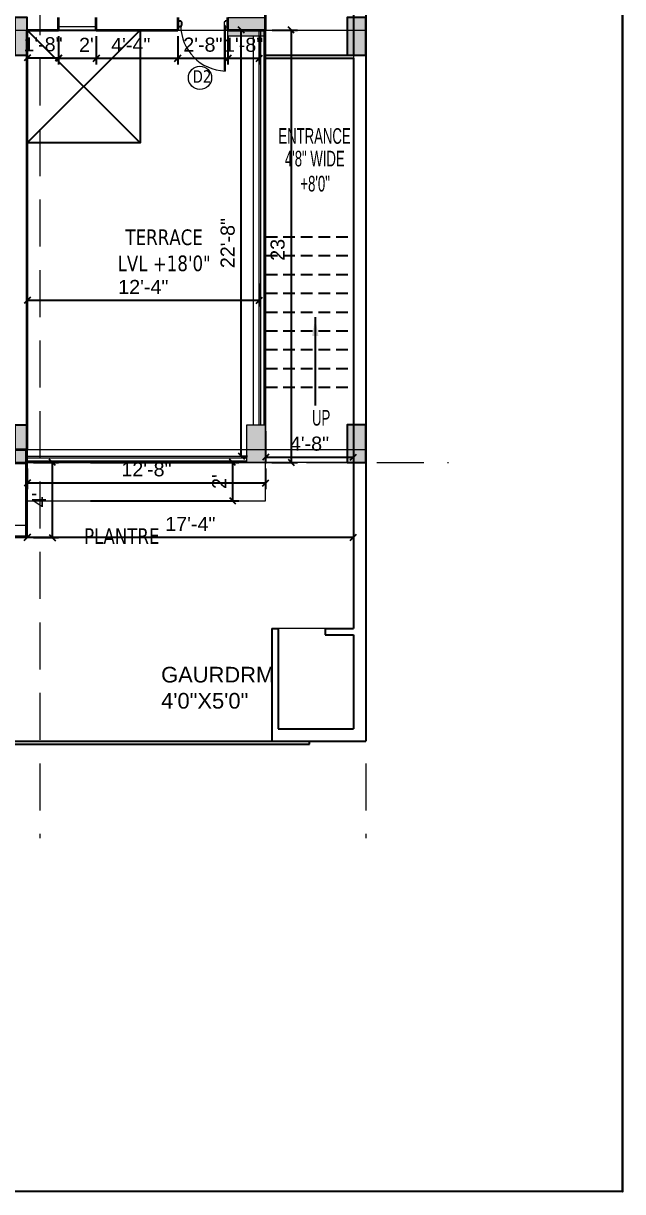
# Model space of a CAD drawing. Header units: inches. Extents: x 127248 to 130601, y 247968 to 250486.
# Drawn here: x 130219 to 130601, y 249098 to 249843 of the extents above; entities that cross this region are included whole.
import ezdxf

# ---------------------------------------------------------------- set-up
doc = ezdxf.new("R2010")
doc.units = ezdxf.units.IN
doc.header["$LTSCALE"] = 10
doc.header["$MEASUREMENT"] = 0
doc.header["$PDMODE"] = 35
doc.linetypes.add('DASHED2', pattern=[0.375, 0.25, -0.125])
doc.layers.get('0').update_dxf_attribs({"linetype": 'CONTINUOUS'})
doc.layers.get('Defpoints').update_dxf_attribs({"linetype": 'CONTINUOUS'})
for name, color, linetype, lineweight in [('beam', 1, 'CONTINUOUS', 20), ('FACE LINE', 254, 'CONTINUOUS', 15), ('FORMATE LINE', 78, 'CONTINUOUS', 70), ('Frame', 35, 'CONTINUOUS', 25), ('l. trees plan', 94, 'CONTINUOUS', 18), ('TEXT', 254, 'CONTINUOUS', 25), ('WALL HATCH', 250, 'CONTINUOUS', 35)]:
    doc.layers.add(name, color=color, linetype=linetype, lineweight=lineweight)
for name, color, linetype, lineweight, true_color in [('dimention', 7, 'CONTINUOUS', 9, 0x242424), ('DOOR', 7, 'CONTINUOUS', 15, 0x994d00), ('glass window', 7, 'CONTINUOUS', 20, 0x148aff)]:
    doc.layers.add(name, color=color, linetype=linetype, lineweight=lineweight, true_color=true_color)
doc.layers.add('dimn', color=250, linetype='CONTINUOUS')
doc.layers.add('PRESENT', color=254, linetype='CONTINUOUS')
doc.styles.add('10', font='arial.ttf', dxfattribs={"height": 9})
doc.styles.add('atul', font='arial.ttf', dxfattribs={"height": 3})
doc.styles.add('SANJAY', font='impact.ttf', dxfattribs={"width": 0.9, "height": 18})
doc.dimstyles.new('FOOTING', dxfattribs={"dimscale": 4, "dimtxt": 18, "dimasz": 3, "dimexe": 1, "dimexo": 1, "dimgap": 2, "dimtad": 1, "dimdec": 0, "dimzin": 0, "dimdsep": 46, "dimlunit": 4, "dimtxsty": 'SANJAY', "dimblk": 'ARCHTICK', "dimcen": 0.09, "dimclrd": 8, "dimclre": 8, "dimclrt": 7, "dimaunit": 1, "dimazin": 0, "dimtfac": 1, "dimtdec": 0, "dimtofl": 0, "dimtmove": 0, "dimatfit": 0, "dimfxl": 1, "dimtolj": 1, "dimtzin": 0, "dimlwd": -1, "dimlwe": -1, "dimarcsym": 0})

# ---------------------------------------------------------------- blocks, each defined once
blk = doc.blocks.new('_ArchTick')
at = {"color": 0, "const_width": 0.15}
blk.add_lwpolyline([(-0.5, -0.5), (0.5, 0.5)], dxfattribs=at)
blk = doc.blocks.new('_Oblique')
at = {"color": 0, "linetype": 'ByBlock', "lineweight": -2}
blk.add_line((-0.5, -0.5), (0.5, 0.5), dxfattribs=at)
blk = doc.blocks.new('*D45')
at = {"layer": 'Defpoints', "color": 0, "transparency": 16777216}
for p in [(130349.48, 249839.22), (130357.48, 249839.22), (130353.48, 249567.22)]:
    blk.add_point(p, dxfattribs=at)
at = {"layer": 'dimn', "color": 8, "transparency": 16777216}
for p, q in [((130353.48, 249839.22), (130361.48, 249839.22)), ((130357.48, 249567.22), (130357.48, 249839.22)), ((130357.48, 249567.22), (130361.48, 249567.22))]:
    blk.add_line(p, q, dxfattribs=at)
at = {"layer": 'dimn', "color": 8, "transparency": 16777216, "xscale": 4, "yscale": 4, "zscale": 4}
for p, rotation in [((130357.48, 249839.22), 90), ((130357.48, 249567.22), 270)]:
    blk.add_blockref('_Oblique', p, dxfattribs=dict(at, rotation=rotation))
at = {"layer": 'dimn', "color": 181, "transparency": 16777216, "insert": (130348.88, 249703.22), "char_height": 9, "attachment_point": 5, "rotation": 90, "style": '10'}
blk.add_mtext('\\A1;22\'-8"', dxfattribs=at)
blk = doc.blocks.new('*D66')
at = {"layer": 'Defpoints', "color": 0, "transparency": 16777216}
for p in [(130221.02, 249839.22), (130241.02, 249839.22), (130241.02, 249821.5)]:
    blk.add_point(p, dxfattribs=at)
at = {"layer": 'dimn', "color": 8, "transparency": 16777216}
for p, q in [((130221.02, 249835.22), (130221.02, 249817.5)), ((130241.02, 249835.22), (130241.02, 249817.5)), ((130221.02, 249821.5), (130241.02, 249821.5))]:
    blk.add_line(p, q, dxfattribs=at)
at = {"layer": 'dimn', "color": 8, "transparency": 16777216, "xscale": 4, "yscale": 4, "zscale": 4, "rotation": 180}
blk.add_blockref('_Oblique', (130221.02, 249821.5), dxfattribs=at)
at = {"layer": 'dimn', "color": 8, "transparency": 16777216, "xscale": 4, "yscale": 4, "zscale": 4}
blk.add_blockref('_Oblique', (130241.02, 249821.5), dxfattribs=at)
at = {"layer": 'dimn', "color": 181, "transparency": 16777216, "insert": (130231.02, 249830.09), "char_height": 9, "attachment_point": 5, "style": '10'}
blk.add_mtext('\\A1;1\'-8"', dxfattribs=at)
blk = doc.blocks.new('*D67')
at = {"layer": 'Defpoints', "color": 0, "transparency": 16777216}
for p in [(130241.02, 249839.22), (130265.02, 249839.22), (130265.02, 249821.24)]:
    blk.add_point(p, dxfattribs=at)
at = {"layer": 'dimn', "color": 8, "transparency": 16777216}
for p, q in [((130241.02, 249835.22), (130241.02, 249817.24)), ((130265.02, 249835.22), (130265.02, 249817.24)), ((130241.02, 249821.24), (130265.02, 249821.24))]:
    blk.add_line(p, q, dxfattribs=at)
at = {"layer": 'dimn', "color": 8, "transparency": 16777216, "xscale": 4, "yscale": 4, "zscale": 4, "rotation": 180}
blk.add_blockref('_Oblique', (130241.02, 249821.24), dxfattribs=at)
at = {"layer": 'dimn', "color": 8, "transparency": 16777216, "xscale": 4, "yscale": 4, "zscale": 4}
blk.add_blockref('_Oblique', (130265.02, 249821.24), dxfattribs=at)
at = {"layer": 'dimn', "color": 181, "transparency": 16777216, "insert": (130258.73, 249829.76), "char_height": 9, "attachment_point": 5, "style": '10'}
blk.add_mtext("\\A1;2'", dxfattribs=at)
blk = doc.blocks.new('*D68')
at = {"layer": 'Defpoints', "color": 0, "transparency": 16777216}
for p in [(130265.02, 249839.22), (130317.02, 249839.22), (130317.02, 249821.24)]:
    blk.add_point(p, dxfattribs=at)
at = {"layer": 'dimn', "color": 8, "transparency": 16777216}
for p, q in [((130265.02, 249835.22), (130265.02, 249817.24)), ((130317.02, 249835.22), (130317.02, 249817.24)), ((130265.02, 249821.24), (130317.02, 249821.24))]:
    blk.add_line(p, q, dxfattribs=at)
at = {"layer": 'dimn', "color": 8, "transparency": 16777216, "xscale": 4, "yscale": 4, "zscale": 4, "rotation": 180}
blk.add_blockref('_Oblique', (130265.02, 249821.24), dxfattribs=at)
at = {"layer": 'dimn', "color": 8, "transparency": 16777216, "xscale": 4, "yscale": 4, "zscale": 4}
blk.add_blockref('_Oblique', (130317.02, 249821.24), dxfattribs=at)
at = {"layer": 'dimn', "color": 181, "transparency": 16777216, "insert": (130287.02, 249829.74), "char_height": 9, "attachment_point": 5, "style": '10'}
blk.add_mtext('\\A1;4\'-4"', dxfattribs=at)
blk = doc.blocks.new('*D69')
at = {"layer": 'Defpoints', "color": 0, "transparency": 16777216}
for p in [(130317.02, 249821.9), (130349.02, 249821.9), (130349.02, 249821.24)]:
    blk.add_point(p, dxfattribs=at)
at = {"layer": 'dimn', "color": 8, "transparency": 16777216}
for p, q in [((130317.02, 249821.24), (130349.02, 249821.24)), ((130317.02, 249817.9), (130317.02, 249817.24)), ((130349.02, 249817.9), (130349.02, 249817.24))]:
    blk.add_line(p, q, dxfattribs=at)
at = {"layer": 'dimn', "color": 8, "transparency": 16777216, "xscale": 4, "yscale": 4, "zscale": 4, "rotation": 180}
blk.add_blockref('_Oblique', (130317.02, 249821.24), dxfattribs=at)
at = {"layer": 'dimn', "color": 8, "transparency": 16777216, "xscale": 4, "yscale": 4, "zscale": 4}
blk.add_blockref('_Oblique', (130349.02, 249821.24), dxfattribs=at)
at = {"layer": 'dimn', "color": 181, "transparency": 16777216, "insert": (130333.02, 249829.84), "char_height": 9, "attachment_point": 5, "style": '10'}
blk.add_mtext('\\A1;2\'-8"', dxfattribs=at)
blk = doc.blocks.new('*D70')
at = {"layer": 'Defpoints', "color": 0, "transparency": 16777216}
for p in [(130349.02, 249839.22), (130369.02, 249839.22), (130369.02, 249821.18)]:
    blk.add_point(p, dxfattribs=at)
at = {"layer": 'dimn', "color": 8, "transparency": 16777216}
for p, q in [((130349.02, 249835.22), (130349.02, 249817.18)), ((130369.02, 249835.22), (130369.02, 249817.18)), ((130349.02, 249821.18), (130369.02, 249821.18))]:
    blk.add_line(p, q, dxfattribs=at)
at = {"layer": 'dimn', "color": 8, "transparency": 16777216, "xscale": 4, "yscale": 4, "zscale": 4, "rotation": 180}
blk.add_blockref('_Oblique', (130349.02, 249821.18), dxfattribs=at)
at = {"layer": 'dimn', "color": 8, "transparency": 16777216, "xscale": 4, "yscale": 4, "zscale": 4}
blk.add_blockref('_Oblique', (130369.02, 249821.18), dxfattribs=at)
at = {"layer": 'dimn', "color": 181, "transparency": 16777216, "insert": (130359.02, 249829.77), "char_height": 9, "attachment_point": 5, "style": '10'}
blk.add_mtext('\\A1;1\'-8"', dxfattribs=at)
blk = doc.blocks.new('*D75')
at = {"layer": 'Defpoints', "color": 0, "transparency": 16777216}
for p in [(130221.02, 249563.22), (130373.02, 249563.22), (130373.02, 249550.15)]:
    blk.add_point(p, dxfattribs=at)
at = {"layer": 'dimn', "color": 8, "transparency": 16777216}
for p, q in [((130221.02, 249559.22), (130221.02, 249546.15)), ((130373.02, 249559.22), (130373.02, 249546.15)), ((130221.02, 249550.15), (130373.02, 249550.15))]:
    blk.add_line(p, q, dxfattribs=at)
at = {"layer": 'dimn', "color": 8, "transparency": 16777216, "xscale": 4, "yscale": 4, "zscale": 4, "rotation": 180}
blk.add_blockref('_Oblique', (130221.02, 249550.15), dxfattribs=at)
at = {"layer": 'dimn', "color": 8, "transparency": 16777216, "xscale": 4, "yscale": 4, "zscale": 4}
blk.add_blockref('_Oblique', (130373.02, 249550.15), dxfattribs=at)
at = {"layer": 'dimn', "color": 181, "transparency": 16777216, "insert": (130297.02, 249558.75), "char_height": 9, "attachment_point": 5, "style": '10'}
blk.add_mtext('\\A1;12\'-8"', dxfattribs=at)
blk = doc.blocks.new('*D78')
at = {"layer": 'Defpoints', "color": 0, "transparency": 16777216}
for p in [(130373.02, 249587.22), (130429.02, 249587.22), (130429.02, 249566.54)]:
    blk.add_point(p, dxfattribs=at)
at = {"layer": 'dimn', "color": 8, "transparency": 16777216}
for p, q in [((130373.02, 249583.22), (130373.02, 249562.54)), ((130429.02, 249583.22), (130429.02, 249562.54)), ((130373.02, 249566.54), (130429.02, 249566.54))]:
    blk.add_line(p, q, dxfattribs=at)
at = {"layer": 'dimn', "color": 8, "transparency": 16777216, "xscale": 4, "yscale": 4, "zscale": 4, "rotation": 180}
blk.add_blockref('_Oblique', (130373.02, 249566.54), dxfattribs=at)
at = {"layer": 'dimn', "color": 8, "transparency": 16777216, "xscale": 4, "yscale": 4, "zscale": 4}
blk.add_blockref('_Oblique', (130429.02, 249566.54), dxfattribs=at)
at = {"layer": 'dimn', "color": 181, "transparency": 16777216, "insert": (130401.02, 249575.13), "char_height": 9, "attachment_point": 5, "style": '10'}
blk.add_mtext('\\A1;4\'-8"', dxfattribs=at)
blk = doc.blocks.new('frame')
at = {"layer": 'Frame'}
for p, q in [((127209.08, 247586.17), (127209.08, 247583.17)), ((127209.58, 247586.17), (127209.08, 247586.17)), ((127209.58, 247586.67), (127209.58, 247586.17)), ((127209.58, 247586.67), (127211.08, 247586.67)), ((127211.08, 247586.67), (127211.08, 247585.92)), ((127211.08, 247585.92), (127211.58, 247585.92)), ((127211.58, 247585.92), (127211.58, 247583.42)), ((127209.58, 247583.17), (127209.08, 247583.17)), ((127209.58, 247583.17), (127209.58, 247582.67)), ((127211.08, 247582.67), (127209.58, 247582.67)), ((127211.08, 247583.42), (127211.08, 247582.67)), ((127211.08, 247583.42), (127211.58, 247583.42))]:
    blk.add_line(p, q, dxfattribs=at)
blk = doc.blocks.new('DSGS')
at = {"layer": 'DOOR'}
for p, q in [((145848.8, 255487.06), (145848.8, 255516.05)), ((145848.8, 255487.06), (145848.8, 255516.05)), ((145849.27, 255487.06), (145849.27, 255516.05)), ((145849.27, 255487.06), (145849.27, 255516.05)), ((145846.94, 255484.51), (145846.94, 255487.3)), ((145847.41, 255487.3), (145846.94, 255487.3)), ((145847.41, 255484.51), (145846.94, 255484.51)), ((145847.41, 255487.3), (145847.41, 255487.76)), ((145848.8, 255487.76), (145847.41, 255487.76)), ((145847.41, 255484.05), (145847.41, 255484.51)), ((145847.41, 255484.05), (145848.8, 255484.05)), ((145848.8, 255487.06), (145848.8, 255487.76)), ((145848.8, 255487.06), (145849.27, 255487.06)), ((145848.8, 255484.05), (145848.8, 255484.74)), ((145848.8, 255484.74), (145849.27, 255484.74)), ((145849.27, 255484.74), (145849.27, 255487.06))]:
    blk.add_line(p, q, dxfattribs=at)
blk.add_arc((145847.73, 255486.71), 29.36, 0.69882, 87.90231, dxfattribs=at)
blk.add_arc((145847.73, 255486.71), 29.36, 0.69882, 87.90231, dxfattribs=at)
at = {"layer": 'DOOR', "xscale": 0.928183188836556, "yscale": 0.928183188836556, "zscale": 0.928183188836556, "rotation": 180}
blk.add_blockref('frame', (263952.27, 485289.83), dxfattribs=at)
blk = doc.blocks.new('*D243')
at = {"layer": 'Defpoints', "color": 0, "transparency": 16777216}
for p in [(130221.02, 249515.22), (130429.02, 249515.4), (130429.02, 249515.22)]:
    blk.add_point(p, dxfattribs=at)
at = {"layer": 'dimn', "color": 8, "transparency": 16777216}
for p, q in [((130221.02, 249519.22), (130221.02, 249519.4)), ((130429.02, 249519.22), (130429.02, 249519.4)), ((130221.02, 249515.4), (130429.02, 249515.4))]:
    blk.add_line(p, q, dxfattribs=at)
at = {"layer": 'dimn', "color": 8, "transparency": 16777216, "xscale": 4, "yscale": 4, "zscale": 4, "rotation": 180}
blk.add_blockref('_Oblique', (130221.02, 249515.4), dxfattribs=at)
at = {"layer": 'dimn', "color": 8, "transparency": 16777216, "xscale": 4, "yscale": 4, "zscale": 4}
blk.add_blockref('_Oblique', (130429.02, 249515.4), dxfattribs=at)
at = {"layer": 'dimn', "color": 181, "transparency": 16777216, "insert": (130325.02, 249523.92), "char_height": 9, "attachment_point": 5, "style": '10'}
blk.add_mtext('\\A1;17\'-4"', dxfattribs=at)
blk = doc.blocks.new('*D245')
at = {"layer": 'Defpoints', "color": 0, "transparency": 16777216}
for p in [(129909.02, 249515.22), (130221.02, 249515.4), (130221.02, 249515.22)]:
    blk.add_point(p, dxfattribs=at)
at = {"layer": 'dimn', "color": 8, "transparency": 16777216}
for p, q in [((129909.02, 249519.22), (129909.02, 249519.4)), ((130221.02, 249519.22), (130221.02, 249519.4)), ((129909.02, 249515.4), (130221.02, 249515.4))]:
    blk.add_line(p, q, dxfattribs=at)
at = {"layer": 'dimn', "color": 8, "transparency": 16777216, "xscale": 4, "yscale": 4, "zscale": 4, "rotation": 180}
blk.add_blockref('_Oblique', (129909.02, 249515.4), dxfattribs=at)
at = {"layer": 'dimn', "color": 8, "transparency": 16777216, "xscale": 4, "yscale": 4, "zscale": 4}
blk.add_blockref('_Oblique', (130221.02, 249515.4), dxfattribs=at)
at = {"layer": 'dimn', "color": 181, "transparency": 16777216, "insert": (130065.02, 249524), "char_height": 9, "attachment_point": 5, "style": '10'}
blk.add_mtext("\\A1;26'", dxfattribs=at)
blk = doc.blocks.new('*D247')
at = {"layer": 'Defpoints', "color": 0, "transparency": 16777216}
for p in [(130373.13, 249839.22), (130373.02, 249563.22), (130389.34, 249563.22)]:
    blk.add_point(p, dxfattribs=at)
at = {"layer": 'dimn', "color": 8, "transparency": 16777216}
for p, q in [((130377.13, 249839.22), (130393.34, 249839.22)), ((130389.34, 249839.22), (130389.34, 249563.22)), ((130377.02, 249563.22), (130393.34, 249563.22))]:
    blk.add_line(p, q, dxfattribs=at)
at = {"layer": 'dimn', "color": 8, "transparency": 16777216, "xscale": 4, "yscale": 4, "zscale": 4}
for p, rotation in [((130389.34, 249839.22), 90), ((130389.34, 249563.22), 270)]:
    blk.add_blockref('_Oblique', p, dxfattribs=dict(at, rotation=rotation))
at = {"layer": 'dimn', "color": 181, "transparency": 16777216, "insert": (130380.74, 249700.1), "char_height": 9, "attachment_point": 5, "rotation": 90, "style": '10'}
blk.add_mtext("\\A1;23'", dxfattribs=at)
blk = doc.blocks.new('*D248')
at = {"layer": 'Defpoints', "color": 0, "transparency": 16777216}
for p in [(130257.3, 249563.22), (130257.3, 249538.72), (130351.92, 249538.72)]:
    blk.add_point(p, dxfattribs=at)
at = {"layer": 'dimn', "color": 8, "transparency": 16777216}
for p, q in [((130261.3, 249563.22), (130355.92, 249563.22)), ((130351.92, 249563.22), (130351.92, 249538.72)), ((130261.3, 249538.72), (130355.92, 249538.72))]:
    blk.add_line(p, q, dxfattribs=at)
at = {"layer": 'dimn', "color": 8, "transparency": 16777216, "xscale": 4, "yscale": 4, "zscale": 4}
for p, rotation in [((130351.92, 249563.22), 90), ((130351.92, 249538.72), 270)]:
    blk.add_blockref('_Oblique', p, dxfattribs=dict(at, rotation=rotation))
at = {"layer": 'dimn', "color": 181, "transparency": 16777216, "insert": (130343.4, 249550.97), "char_height": 9, "attachment_point": 5, "rotation": 90, "style": '10'}
blk.add_mtext("\\A1;2'", dxfattribs=at)
blk = doc.blocks.new('*D249')
at = {"layer": 'Defpoints', "color": 0, "transparency": 16777216}
for p in [(130221.02, 249563.22), (130221.02, 249515.22), (130236.97, 249515.22)]:
    blk.add_point(p, dxfattribs=at)
at = {"layer": 'dimn', "color": 8, "transparency": 16777216}
for p, q in [((130225.02, 249563.22), (130240.97, 249563.22)), ((130236.97, 249563.22), (130236.97, 249515.22)), ((130225.02, 249515.22), (130240.97, 249515.22))]:
    blk.add_line(p, q, dxfattribs=at)
at = {"layer": 'dimn', "color": 8, "transparency": 16777216, "xscale": 4, "yscale": 4, "zscale": 4}
for p, rotation in [((130236.97, 249563.22), 90), ((130236.97, 249515.22), 270)]:
    blk.add_blockref('_Oblique', p, dxfattribs=dict(at, rotation=rotation))
at = {"layer": 'dimn', "color": 181, "transparency": 16777216, "insert": (130228.47, 249539.22), "char_height": 9, "attachment_point": 5, "rotation": 90, "style": '10'}
blk.add_mtext("\\A1;4'", dxfattribs=at)
blk = doc.blocks.new('*D250')
at = {"layer": 'Defpoints', "color": 0, "transparency": 16777216}
for p in [(130221.02, 249681.33), (130369.02, 249681.33), (130369.02, 249666.69)]:
    blk.add_point(p, dxfattribs=at)
at = {"layer": 'dimn', "color": 8, "transparency": 16777216}
for p, q in [((130221.02, 249677.33), (130221.02, 249662.69)), ((130369.02, 249677.33), (130369.02, 249662.69)), ((130221.02, 249666.69), (130369.02, 249666.69))]:
    blk.add_line(p, q, dxfattribs=at)
at = {"layer": 'dimn', "color": 8, "transparency": 16777216, "xscale": 4, "yscale": 4, "zscale": 4, "rotation": 180}
blk.add_blockref('_Oblique', (130221.02, 249666.69), dxfattribs=at)
at = {"layer": 'dimn', "color": 8, "transparency": 16777216, "xscale": 4, "yscale": 4, "zscale": 4}
blk.add_blockref('_Oblique', (130369.02, 249666.69), dxfattribs=at)
at = {"layer": 'dimn', "color": 181, "transparency": 16777216, "insert": (130295.02, 249675.21), "char_height": 9, "attachment_point": 5, "style": '10'}
blk.add_mtext('\\A1;12\'-4"', dxfattribs=at)
blk = doc.blocks.new('25')
at = {"layer": 'dimn'}
h = blk.add_hatch(color=1, dxfattribs=at)
h.set_gradient(color1=(255, 0, 0), color2=(209, 0, 0), one_color=1, tint=0.41)
h.paths.add_polyline_path([(123975.35, 250765.5), (123983.35, 250765.5), (123983.35, 250789.5), (123975.35, 250789.5)])
blk.add_lwpolyline([(123975.35, 250765.5), (123983.35, 250765.5), (123983.35, 250789.5), (123975.35, 250789.5)], close=True, dxfattribs=at)
blk = doc.blocks.new('E')
at = {"layer": 'dimn'}
h = blk.add_hatch(color=1, dxfattribs=at)
h.set_gradient(color1=(255, 0, 0), color2=(209, 0, 0), one_color=1, tint=0.41)
h.paths.add_polyline_path([(128339.72, 250887.29), (128351.72, 250887.29), (128351.72, 250911.29), (128339.72, 250911.29)])
blk.add_lwpolyline([(128339.72, 250887.29), (128351.72, 250887.29), (128351.72, 250911.29), (128339.72, 250911.29)], close=True, dxfattribs=at)
blk = doc.blocks.new('32')
at = {"layer": 'WALL HATCH'}
blk.add_line((128054.16, 250820.35), (128062.16, 250820.35), dxfattribs=at)
at = {"layer": 'dimn'}
for name, p in [('25', (4078.81, 315.03)), ('E', (-73.56, 193.24)), ('25', (4078.81, 54.85)), ('E', (-73.56, -66.76))]:
    blk.add_blockref(name, p, dxfattribs=at)

msp = doc.modelspace()

# ---------------------------------------------------------------- hatches: boundary and pattern name
at = {"layer": 'beam', "ltscale": 0.1}
for points in [[(130349.02, 249847.22), (130349.02, 249835.22), (130373.02, 249835.22), (130373.02, 249847.22)], [(130373.02, 249587.22), (130361.02, 249587.22), (130361.02, 249563.22), (130373.02, 249563.22)]]:
    msp.add_hatch(color=256, dxfattribs=at).paths.add_polyline_path(points)

# ---------------------------------------------------------------- linework, layer by layer
at = {"color": 9}
for p, q in [((130221.02, 249767.22), (130293.02, 249839.22)), ((130293.02, 249767.22), (130221.02, 249839.22))]:
    msp.add_line(p, q, dxfattribs=at)
msp.add_lwpolyline([(130221.02, 249839.22), (130293.02, 249839.22), (130293.02, 249767.22), (130221.02, 249767.22)], close=True, dxfattribs=at)
at = {"layer": 'beam', "ltscale": 0.1}
for p, q in [((130429.02, 249847.22), (130429.02, 249563.22)), ((130437.02, 249847.22), (130437.02, 249563.22)), ((129909.02, 249839.22), (130437.02, 249839.22)), ((130365.02, 249835.22), (130365.02, 249587.22)), ((130373.02, 249835.22), (130373.02, 249587.22)), ((130221.02, 249823.22), (130221.02, 249515.22)), ((130437.02, 249571.22), (130221.02, 249571.22)), ((130437.02, 249563.22), (130221.02, 249563.22)), ((129909.02, 249523.22), (130220.83, 249523.22)), ((129909.02, 249515.22), (130220.83, 249515.22))]:
    msp.add_line(p, q, dxfattribs=at)
for points in [[(130349.02, 249835.22), (130349.02, 249847.22), (130373.02, 249847.22), (130373.02, 249835.22)], [(130361.02, 249587.22), (130373.02, 249587.22), (130373.02, 249563.22), (130361.02, 249563.22)]]:
    msp.add_lwpolyline(points, close=True, dxfattribs=at)
at = {"layer": 'dimention', "linetype": 'Continuous'}
msp.add_circle((130331.18, 249808.72), 7.41, dxfattribs=at)
at = {"layer": 'FACE LINE', "color": 54, "linetype": 'DASHED2', "ltscale": 12, "true_color": 0xa8a800}
for p, q in [((130229.02, 250406.02), (130229.02, 249323.24)), ((130437.02, 250406.02), (130437.02, 249323.24)), ((129769.07, 249563.22), (130489.72, 249563.22))]:
    msp.add_line(p, q, dxfattribs=at)
at = {"layer": 'FORMATE LINE', "lineweight": 30}
msp.add_lwpolyline([(129687.58, 250485.72), (129687.67, 249098.25), (130600.79, 249097.69), (130600.7, 250485.15)], close=True, dxfattribs=at)
at = {"layer": 'glass window'}
for p, q in [((130265.02, 249841.22), (130241.02, 249841.22)), ((130265.02, 249839.22), (130241.02, 249839.22)), ((130369.02, 249587.22), (130369.02, 249839.22)), ((130370.02, 249587.22), (130370.02, 249839.22)), ((130372.02, 249587.22), (130372.02, 249839.22)), ((130373.02, 249563.22), (130373.02, 249839.22)), ((130220.02, 249516.22), (130220.02, 249571.22)), ((130221.02, 249515.22), (130221.02, 249571.22)), ((130221.02, 249567.22), (130361.02, 249567.22)), ((130221.02, 249566.22), (130361.02, 249566.22)), ((130221.02, 249564.22), (130361.02, 249564.22)), ((130221.02, 249563.22), (130373.02, 249563.22)), ((130220.02, 249516.22), (129910.02, 249516.22)), ((130221.02, 249515.22), (129909.02, 249515.22)), ((130221.02, 249515.22), (129909.02, 249515.22))]:
    msp.add_line(p, q, dxfattribs=at)
at = {"layer": 'l. trees plan'}
msp.add_line((130411.02, 249457.22), (130381.02, 249457.22), dxfattribs=at)
msp.add_lwpolyline([(130373.02, 249563.22), (130221.02, 249563.22), (130221.02, 249538.72), (130373.02, 249538.72)], close=True, dxfattribs=at)
at = {"layer": 'PRESENT', "color": 9}
for p, q in [((130429.02, 250039.22), (130429.02, 249823.22)), ((130437.02, 250039.22), (130437.02, 249385.22)), ((130373.02, 249823.22), (130429.02, 249823.22)), ((130373.02, 249823.22), (130437.02, 249823.22)), ((130373.02, 249821.22), (130429.02, 249821.22)), ((130429.02, 249821.22), (130429.02, 249457.22)), ((130377.02, 249457.22), (130377.02, 249385.22)), ((130377.02, 249457.22), (130381.02, 249457.22)), ((130381.02, 249457.22), (130381.02, 249393.22)), ((130411.02, 249457.22), (130411.02, 249453.22)), ((130411.02, 249457.22), (130429.02, 249457.22)), ((130411.02, 249453.22), (130429.02, 249453.22)), ((130429.02, 249453.22), (130429.02, 249393.22)), ((130381.02, 249393.22), (130429.02, 249393.22)), ((130133.02, 249383.4), (130401.02, 249383.4)), ((130157.02, 249385.22), (130377.02, 249385.22)), ((130377.02, 249385.22), (130437.02, 249385.22)), ((130401.02, 249383.4), (130401.02, 249385.22))]:
    msp.add_line(p, q, dxfattribs=at)
at = {"layer": 'PRESENT', "color": 9, "linetype": 'DASHED2', "ltscale": 3}
for p, q in [((130373.02, 249707.22), (130429.02, 249707.22)), ((130373.02, 249695.22), (130429.02, 249695.22)), ((130373.02, 249683.22), (130429.02, 249683.22)), ((130373.02, 249671.22), (130429.02, 249671.22)), ((130373.02, 249659.22), (130429.02, 249659.22)), ((130373.02, 249647.22), (130429.02, 249647.22)), ((130373.02, 249635.22), (130429.02, 249635.22)), ((130373.02, 249623.22), (130429.02, 249623.22)), ((130373.02, 249611.22), (130429.02, 249611.22))]:
    msp.add_line(p, q, dxfattribs=at)
at = {"layer": 'WALL HATCH'}
for p, q in [((130373.02, 249839.22), (130373.02, 249931.22)), ((130241.02, 249839.22), (130241.02, 249847.22)), ((130265.02, 249839.22), (130265.02, 249847.22)), ((130317.02, 249847.22), (130317.02, 249839.22)), ((130349.02, 249839.22), (130349.02, 249847.22)), ((130221.02, 249839.22), (130241.02, 249839.22)), ((130221.02, 249571.22), (130221.02, 249839.22)), ((130265.02, 249839.22), (130317.02, 249839.22)), ((130349.02, 249839.22), (130373.02, 249839.22)), ((130221.02, 249571.22), (130203.02, 249571.22))]:
    msp.add_line(p, q, dxfattribs=at)

# ---------------------------------------------------------------- block references
at = {"layer": 'dimn'}
msp.add_blockref('32', (2158.86, -1257.31), dxfattribs=at)
at = {"layer": 'FACE LINE', "color": 0, "rotation": 180}
msp.add_blockref('DSGS', (276195.96, 505329.12), dxfattribs=at)

# ---------------------------------------------------------------- texts
at = {"layer": 'dimn', "insert": (130326.46, 249813.57), "char_height": 8, "width": 15.4316, "attachment_point": 1, "style": 'SANJAY'}
msp.add_mtext('{\\fTahoma|b0|i0|c0|p34;D2}', dxfattribs=at)
at = {"layer": 'TEXT', "color": 0, "style": 'atul', "width": 0.6}
for s, p in [('ENTRANCE', (130381.2, 249766.6)), ('4\'8" WIDE', (130385.37, 249752.15)), ('+8\'0"', (130395.24, 249736.16))]:
    msp.add_text(s, height=10, dxfattribs=at).set_placement(p)
at = {"layer": 'TEXT', "style": 'atul', "width": 0.6}
msp.add_text('UP', height=10, dxfattribs=at).set_placement((130402.65, 249586.68))
at = {"layer": 'TEXT', "color": 0, "insert": (130306.38, 249432.71), "char_height": 10, "width": 45.6344, "attachment_point": 1, "style": 'atul'}
msp.add_mtext('GAURDRM 4\'0"X5\'0"', dxfattribs=at)
at = {"layer": 'WALL HATCH', "char_height": 10, "style": 'SANJAY'}
for s, insert, width, attachment_point in [('{\\fTahoma|b0|i0|c0|p34;TERRACE\\PLVL +18\'0"}', (130308.33, 249711.96), 83.9459, 2), ('{\\fTahoma|b0|i0|c0|p34;PLANTRE}', (130257.24, 249521.17), 5.6906, 1)]:
    msp.add_mtext(s, dxfattribs=dict(at, insert=insert, width=width, attachment_point=attachment_point))

# ---------------------------------------------------------------- dimensions: what is measured, and where the dimension line sits
at = {"layer": 'dimn'}
for base, p1, p2, picture, middle in [((130241.02, 249821.5), (130221.02, 249839.22), (130241.02, 249839.22), '*D66', (130231.02, 249821.5)), ((130265.02, 249821.24), (130241.02, 249839.22), (130265.02, 249839.22), '*D67', (130258.73, 249821.24)), ((130317.02, 249821.24), (130265.02, 249839.22), (130317.02, 249839.22), '*D68', (130287.02, 249821.24)), ((130369.02, 249821.18), (130349.02, 249839.22), (130369.02, 249839.22), '*D70', (130359.02, 249821.18)), ((130349.02, 249821.24), (130317.02, 249821.9), (130349.02, 249821.9), '*D69', (130333.02, 249821.24)), ((130221.02, 249515.4), (129909.02, 249515.22), (130221.02, 249515.22), '*D245', (130065.02, 249515.4))]:
    dim = msp.add_linear_dim(base=base, p1=p1, p2=p2, dimstyle='FOOTING', override={"dimtxt": 9, "dimasz": 1, "dimgap": 1, "dimtxsty": '10', "dimblk": 'Oblique', "dimclrt": 181, "dimtfac": 2, "dimfxl": 0.18}, dxfattribs=at)
    dim.commit()
    dim.dimension.update_dxf_attribs({"geometry": picture, "text_midpoint": middle, "dimtype": 160})
for base, p1, p2, picture, middle in [((130357.48, 249839.22), (130353.48, 249567.22), (130349.48, 249839.22), '*D45', (130348.88, 249703.22)), ((130236.97, 249515.22), (130221.02, 249563.22), (130221.02, 249515.22), '*D249', (130228.47, 249539.22))]:
    dim = msp.add_linear_dim(base=base, p1=p1, p2=p2, angle=90, dimstyle='FOOTING', override={"dimtxt": 9, "dimasz": 1, "dimgap": 1, "dimtxsty": '10', "dimblk": 'Oblique', "dimclrt": 181, "dimtfac": 2, "dimfxl": 0.18}, dxfattribs=at)
    dim.commit()
    dim.dimension.update_dxf_attribs({"geometry": picture, "text_midpoint": middle})
for base, p1, p2, picture, middle in [((130389.34, 249563.22), (130373.13, 249839.22), (130373.02, 249563.22), '*D247', (130389.34, 249700.1)), ((130351.9209, 249538.7209), (130257.2996, 249563.2153), (130257.2996, 249538.7209), '*D248', (130351.9209, 249550.9681))]:
    dim = msp.add_linear_dim(base=base, p1=p1, p2=p2, angle=90, dimstyle='FOOTING', override={"dimtxt": 9, "dimasz": 1, "dimgap": 1, "dimtxsty": '10', "dimblk": 'Oblique', "dimclrt": 181, "dimtfac": 2, "dimfxl": 0.18}, dxfattribs=at)
    dim.commit()
    dim.dimension.update_dxf_attribs({"geometry": picture, "text_midpoint": middle, "dimtype": 160})
for base, p1, p2, picture, middle in [((130369.02, 249666.69), (130221.02, 249681.33), (130369.02, 249681.33), '*D250', (130295.02, 249675.21)), ((130429.02, 249566.54), (130373.02, 249587.22), (130429.02, 249587.22), '*D78', (130401.02, 249575.13)), ((130373.02, 249550.15), (130221.02, 249563.22), (130373.02, 249563.22), '*D75', (130297.02, 249558.75)), ((130429.02, 249515.4), (130221.02, 249515.22), (130429.02, 249515.22), '*D243', (130325.02, 249523.92))]:
    dim = msp.add_linear_dim(base=base, p1=p1, p2=p2, dimstyle='FOOTING', override={"dimtxt": 9, "dimasz": 1, "dimgap": 1, "dimtxsty": '10', "dimblk": 'Oblique', "dimclrt": 181, "dimtfac": 2, "dimfxl": 0.18}, dxfattribs=at)
    dim.commit()
    dim.dimension.update_dxf_attribs({"geometry": picture, "text_midpoint": middle})

# ---------------------------------------------------------------- leaders
at = {"layer": 'PRESENT', "color": 9}
msp.add_leader([(130404.73, 249655.91), (130404.73, 249599.56)], dimstyle='FOOTING', dxfattribs=at)

doc.saveas('drawing.dxf')
